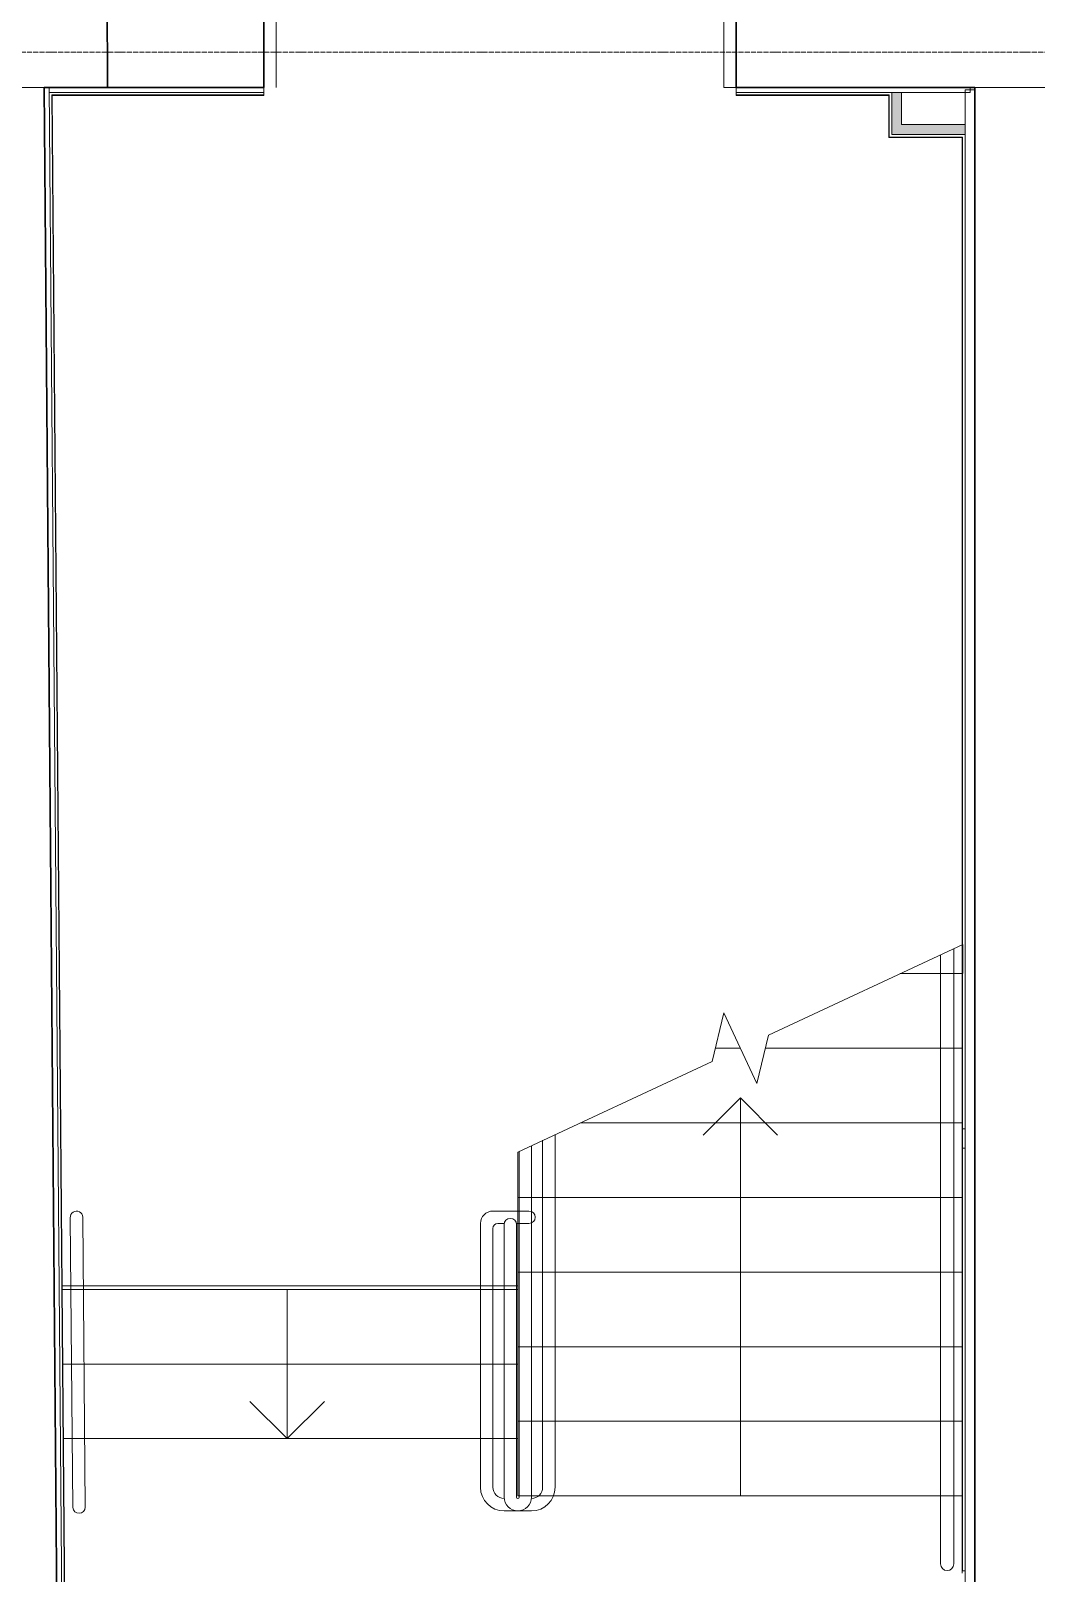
# Model space of a CAD drawing. Header units: millimetres. Extents: x -42533 to 645315, y 3457 to 82611.
# Drawn here: x 29802 to 33845, y 46605 to 52806 of the extents above; entities that cross this region are included whole.
import ezdxf

# ---------------------------------------------------------------- set-up
doc = ezdxf.new("R2010")
doc.units = ezdxf.units.MM
doc.linetypes.add('ADSK_Линия сетки', pattern=[25, 20, -2.5, 0, -2.5])
for name, color, linetype, lineweight in [('Лестницы', 7, 'Continuous', 9), ('Оси', 253, 'Continuous', 9), ('Перекрытие', 7, 'Continuous', 18), ('Стены внутренние', 7, 'Continuous', 18), ('Стены наружные', 7, 'Continuous', 18), ('Стены несущие', 7, 'Continuous', 30), ('Стены отделка', 7, 'Continuous', 30), ('Стены штриховка', 7, 'Continuous', 9), ('Стрелки вверх', 7, 'Continuous', 18), ('ШТРИХОВКА', 252, 'Continuous', 15)]:
    doc.layers.add(name, color=color, linetype=linetype, lineweight=lineweight)
doc.layers.add('Линии', color=7, linetype='Continuous', lineweight=9, true_color=0x00a600)

# ---------------------------------------------------------------- blocks, each defined once
blk = doc.blocks.new('1 этаж')
at = {"layer": 'Стены внутренние'}
for points in [[(7112.201, 20141.927), (7112.201, 20271.427), (7072.201, 20271.427), (7072.201, 20141.927)], [(7072.201, 20101.927), (7367.201, 20101.927), (7367.201, 20141.927), (7072.201, 20141.927), (7072.201, 20120.858)]]:
    blk.add_hatch(color=8, dxfattribs=at).paths.add_polyline_path(points)
at = {"layer": 'Лестницы', "color": 8}
for p, q in [((7358.611, 16846.487), (6576.9, 16481.968)), ((7358.611, 16729.141), (7358.611, 16846.487)), ((7106.963, 16729.141), (7358.611, 16729.141)), ((7106.963, 16729.141), (7358.611, 16729.141)), ((6397.577, 16570.752), (6350.323, 16376.314)), ((6529.645, 16287.531), (6397.577, 16570.752)), ((6576.9, 16481.968), (6529.645, 16287.531)), ((6350.323, 16376.314), (5568.611, 16011.796)), ((6363.161, 16429.141), (6463.611, 16429.141)), ((6363.161, 16429.141), (6463.611, 16429.141)), ((6564.061, 16429.141), (7355.201, 16429.141)), ((6564.061, 16429.141), (7355.201, 16429.141)), ((5820.259, 16129.141), (7355.201, 16129.141)), ((5820.259, 16129.141), (7355.201, 16129.141)), ((5568.611, 15829.141), (5568.611, 16011.796)), ((5568.611, 15529.141), (5568.611, 15829.141)), ((5568.611, 15829.141), (7355.201, 15829.141)), ((5568.611, 15829.141), (7355.201, 15829.141)), ((5568.611, 15229.141), (5568.611, 15529.141)), ((5568.611, 15529.141), (7355.201, 15529.141)), ((5568.611, 15529.141), (7355.201, 15529.141)), ((5568.611, 15459.499), (3736.352, 15459.499)), ((5568.611, 15459.499), (3736.352, 15459.499)), ((5568.611, 14929.141), (5568.611, 15229.141)), ((5568.611, 15229.141), (7355.201, 15229.141)), ((5568.611, 15229.141), (7355.201, 15229.141)), ((5568.611, 15159.499), (3738.872, 15159.499)), ((5568.611, 15159.499), (3738.872, 15159.499)), ((5568.611, 14629.141), (5568.611, 14929.141)), ((5568.611, 14929.141), (7355.201, 14929.141)), ((5568.611, 14929.141), (7355.201, 14929.141)), ((5568.611, 14859.499), (3741.391, 14859.499)), ((5568.611, 14629.141), (7355.201, 14629.141)), ((5568.611, 14629.141), (7355.201, 14629.141))]:
    blk.add_line(p, q, dxfattribs=at)
at = {"layer": 'Линии', "color": 8}
for p, q in [((7268.611, 14355.936), (7268.611, 16804.141)), ((7322.201, 14355.936), (7322.201, 16829.141)), ((5668.611, 14664.369), (5668.611, 16059.141)), ((5718.611, 14664.141), (5718.611, 16079.141)), ((3818.827, 15749.919), (3828.613, 14584.499)), ((5468.611, 15774.499), (5613.611, 15774.499)), ((3768.938, 15747.18), (3778.721, 14582.18)), ((5418.611, 14664.141), (5418.611, 15724.499)), ((5468.611, 14664.369), (5468.611, 15706.187)), ((5488.611, 15724.499), (5514.116, 15724.499)), ((5563.106, 15724.499), (5613.611, 15724.499)), ((5513.611, 14569.141), (5623.611, 14569.141))]:
    blk.add_line(p, q, dxfattribs=at)
at = {"layer": 'Линии', "color": 8, "lineweight": 18}
for p, q in [((5573.611, 14624.141), (5573.611, 16014.141)), ((5623.611, 14624.141), (5623.611, 16036.726)), ((5513.611, 14624.141), (5513.611, 15719.499)), ((5563.611, 14624.141), (5563.611, 15719.499))]:
    blk.add_line(p, q, dxfattribs=at)
at = {"layer": 'Линии', "color": 8}
for centre, radius, start, end in [((3793.83, 15749.499), 25, 0.9622414, 185.3222315), ((5468.611, 15724.499), 50, 90, 180), ((5613.611, 15749.499), 25, 270, 90), ((5488.611, 15704.499), 20, 90, 180), ((5538.611, 15719.499), 25, 0, 180), ((5513.611, 14664.141), 95, 180, 270), ((5513.839, 14664.369), 45.228, 180, 270), ((5623.383, 14664.369), 45.228, 270, 0), ((5623.611, 14664.141), 95, 270, 0), ((3803.613, 14584.499), 25, 185.3222315, 0), ((5568.611, 14624.141), 55, 180, 0), ((5568.611, 14624.141), 5, 180, 0), ((7295.406, 14355.936), 26.795, 180, 0)]:
    blk.add_arc(centre, radius, start, end, dxfattribs=at)
at = {"layer": 'Оси', "color": 8, "linetype": 'ADSK_Линия сетки'}
blk.add_line((-9557.528, 20433.902), (56672.201, 20433.902), dxfattribs=at)
at = {"layer": 'Перекрытие', "color": 8}
for p, q in [((4597.201, 20700.411), (4597.201, 20291.427)), ((6397.201, 20291.427), (6397.201, 20700.411)), ((6447.201, 20291.427), (6397.201, 20291.427)), ((3736.226, 15474.499), (5568.611, 15474.499)), ((5568.611, 14859.499), (3741.391, 14859.499))]:
    blk.add_line(p, q, dxfattribs=at)
at = {"layer": 'Стены наружные', "color": 8}
blk.add_line((7355.201, 14318.836), (7355.201, 14327.462), dxfattribs=at)
at = {"layer": 'Стены несущие', "color": 8}
for p, q in [((3910.123, 22049.422), (3919.059, 20291.427)), ((4547.201, 20291.427), (4547.201, 20801.427)), ((6447.201, 20291.427), (6447.201, 20801.427)), ((4547.201, 20291.427), (3663.776, 20291.427)), ((3726.242, 12852.685), (3663.776, 20291.427)), ((7407.201, 20291.427), (6447.201, 20291.427)), ((7407.201, 20291.427), (7407.201, 12852.685))]:
    blk.add_line(p, q, dxfattribs=at)
at = {"layer": 'Стены отделка', "color": 8, "lineweight": 9}
for p, q in [((3683.775, 20291.595), (3663.776, 20291.427)), ((3663.776, 20291.427), (3726.242, 12852.685)), ((3746.241, 12852.853), (3683.775, 20291.595)), ((3683.775, 20291.427), (3683.775, 20271.427)), ((4547.201, 20259.427), (4547.201, 20291.427)), ((6447.201, 20291.427), (6447.201, 20259.427)), ((7407.201, 20281.426), (7367.201, 20281.426)), ((7367.201, 12895.74), (7367.201, 20281.426)), ((7387.201, 20271.427), (7387.201, 20291.427)), ((3683.775, 20271.427), (3693.945, 20271.427)), ((3757.806, 12904.685), (3696.046, 20259.427)), ((3696.046, 20259.427), (4547.201, 20259.427)), ((6447.201, 20259.427), (7060.201, 20259.427)), ((7060.201, 20259.427), (7060.201, 20091.927)), ((7072.201, 20271.427), (7072.201, 20101.927)), ((7387.201, 20271.427), (7072.201, 20271.427)), ((7112.201, 20141.927), (7112.201, 20271.427)), ((7062.201, 20089.927), (7355.201, 20089.927)), ((7072.201, 20101.927), (7367.201, 20101.927)), ((7367.201, 20141.927), (7112.201, 20141.927)), ((7355.201, 20089.927), (7355.201, 14327.462)), ((7367.201, 16105.401), (7355.201, 16105.401)), ((7355.201, 16027.767), (7367.201, 16027.767)), ((7355.201, 14327.462), (7367.201, 14327.462))]:
    blk.add_line(p, q, dxfattribs=at)
at = {"layer": 'Стены штриховка', "color": 8}
for p, q in [((3409.052, 20291.427), (3663.776, 20291.427)), ((7787.201, 20291.427), (7407.201, 20291.427)), ((4547.201, 20271.427), (3693.945, 20271.427)), ((3755.823, 12902.685), (3694.029, 20261.427)), ((3694.029, 20261.427), (4547.201, 20261.427)), ((6447.201, 20271.427), (7072.201, 20271.427)), ((6447.201, 20261.427), (7062.201, 20261.427)), ((7062.201, 20261.427), (7062.201, 20089.927)), ((7060.201, 20091.927), (7357.201, 20091.927)), ((7060.201, 20091.927), (7060.201, 20089.927)), ((7060.201, 20089.927), (7062.201, 20089.927)), ((7357.201, 20091.927), (7357.201, 14327.462))]:
    blk.add_line(p, q, dxfattribs=at)
at = {"layer": 'Стрелки вверх', "color": 8}
for p, q in [((6463.611, 16229.141), (6313.611, 16079.141)), ((6463.611, 16129.141), (6463.611, 16229.141)), ((6463.611, 16229.141), (6613.611, 16079.141)), ((6463.611, 15829.141), (6463.611, 16129.141)), ((6463.611, 15529.141), (6463.611, 15829.141)), ((6463.611, 15229.141), (6463.611, 15529.141)), ((4641.005, 15459.499), (4641.005, 15159.499)), ((6463.611, 14929.141), (6463.611, 15229.141)), ((4641.005, 15159.499), (4641.005, 14859.499)), ((4641.005, 14859.499), (4491.005, 15009.499)), ((4641.005, 14859.499), (4791.005, 15009.499)), ((6463.611, 14629.141), (6463.611, 14929.141))]:
    blk.add_line(p, q, dxfattribs=at)

msp = doc.modelspace()

# ---------------------------------------------------------------- block references
at = {"layer": 'ШТРИХОВКА'}
msp.add_blockref('1 этаж', (26191.6, 32286.7), dxfattribs=at)

doc.saveas('drawing.dxf')
